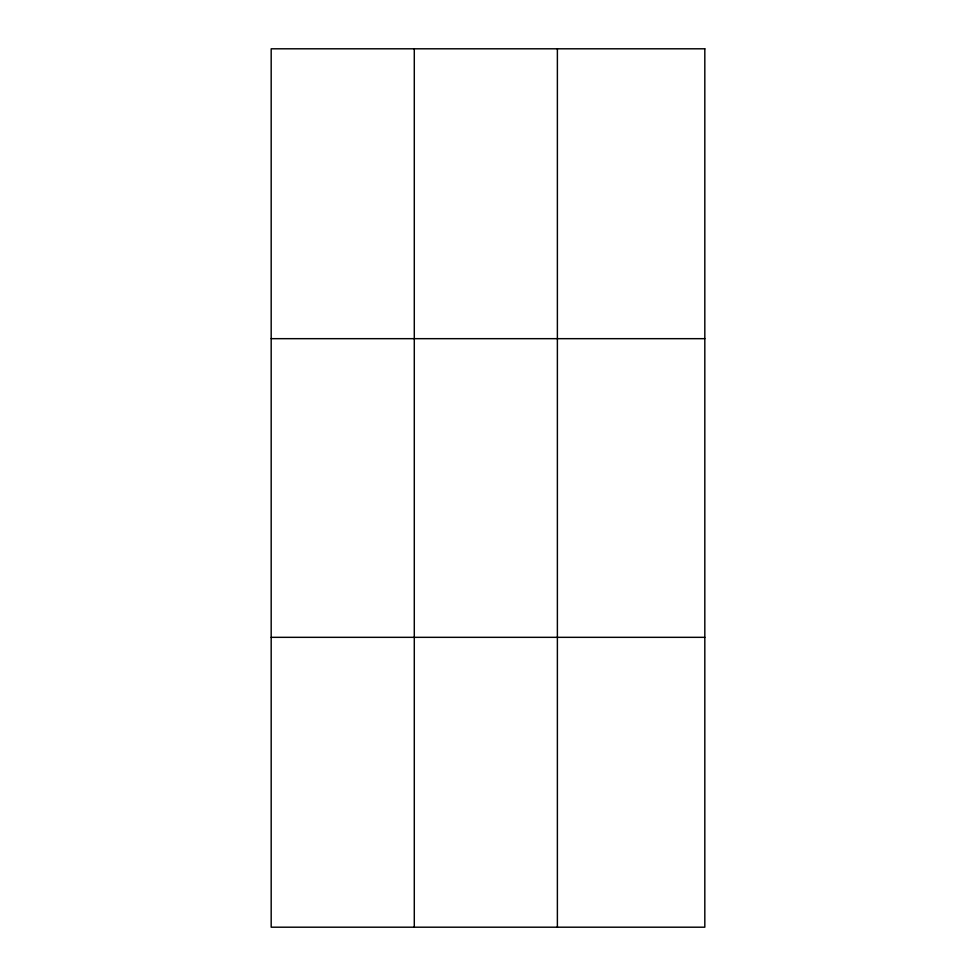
<?xml version="1.0" encoding="UTF-8"?>
<svg xmlns="http://www.w3.org/2000/svg" width="976" height="976" viewBox="0 0 976 976"><rect width="100%" height="100%" fill="white"/><g stroke="black" fill="none" stroke-linecap="round" stroke-linejoin="round"><path stroke-width="1.46" d="M414.288 48.8L414.288 927.2M557.381 48.8L557.381 927.2M271.182 338.672L704.818 338.672M271.182 637.328L704.818 637.328M704.818 48.8L704.818 927.2L271.182 927.2L271.182 48.8L704.818 48.8"/></g></svg>
